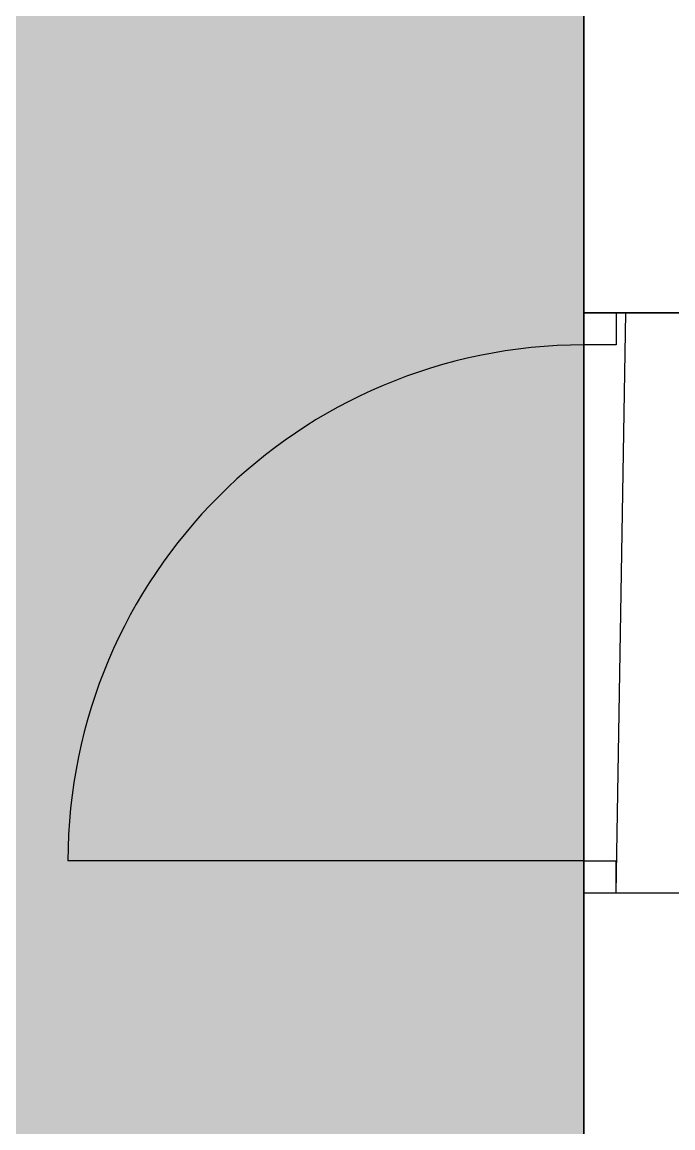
# Model space of a CAD drawing. Header units: millimetres. Extents: x -48614 to 110435, y -11020 to 74943.
# Drawn here: x 2491 to 3500, y -5336 to -3621 of the extents above; entities that cross this region are included whole.
import ezdxf

# ---------------------------------------------------------------- set-up
doc = ezdxf.new("R2010")
doc.units = ezdxf.units.MM
for name, color, linetype in [('BRICK_WALLS_P4', 1, 'Continuous'), ('DR', 8, 'Continuous'), ('GROS$', 1, 'Continuous'), ('HL-TMP', 7, 'Continuous'), ('RM$', 5, 'Continuous')]:
    doc.layers.add(name, color=color, linetype=linetype)

msp = doc.modelspace()

# ---------------------------------------------------------------- hatches: boundary and pattern name
at = {"layer": 'HL-TMP', "true_color": 0xff3366}
h = msp.add_hatch(color=230, dxfattribs=at)
h.paths.add_polyline_path([(38062.3, 45254.4), (38062.3, 45725.8), (36672.3, 45725.8), (36672.3, 44335.8), (38062.3, 44335.8)], flags=0)
h.paths.add_polyline_path([(38062.3, 36345.8), (38062.3, 36580.8), (33447.3, 36580.8), (33447.3, 33980.8), (33772.3, 33980.8), (33772.3, 33835.8), (38062.3, 33835.8)], flags=0)
h.paths.add_polyline_path([(3362.3, -3094.2), (2982.3, -3094.2), (2982.3, -2614.2), (542.3, -2614.2), (542.3, -3094.2), (-2472.7, -3094.2), (-2472.7, -9509), (3362.3, -9509), (3362.3, -4071.7)], flags=0)
h.paths.add_polyline_path([(-40167.7, 48725.8), (-37921.3, 48725.8), (-37921.3, 47107.7), (-38953.2, 47107.7), (-38953.2, 45835.8), (-40167.7, 45835.8)], flags=0)
h.paths.add_polyline_path([(-29402.6, 32930.8), (-32460.6, 32930.8), (-32460.6, 32830.8), (-32860.6, 32830.8), (-33143.4, 33113.7), (-33072.7, 33184.4), (-33874.2, 33985.9), (-33944.9, 33915.1), (-34227.7, 34198), (-34227.7, 34598), (-34127.7, 34598), (-34127.7, 36580.8), (-35302.7, 36580.8), (-35302.7, 33980.8), (-35227.7, 33980.8), (-35227.7, 33580.8), (-35302.7, 33580.8), (-35302.7, 30980.8), (-35227.7, 30980.8), (-35227.7, 30580.8), (-35302.7, 30580.8), (-35302.7, 27980.8), (-35227.7, 27980.8), (-35227.7, 27890.8), (-35212.7, 27890.8), (-31577.7, 27890.8), (-31577.7, 27890.8), (-30881, 27890.8), (-30259.6, 29197.9), (-29833.3, 30580.8), (-29857.6, 30580.8), (-29840.1, 30690.8), (-29634.9, 30690.8), (-29627.4, 30747.8), (-29473.9, 31709.9), (-29463.4, 31809.3)], flags=0)
h.paths.add_polyline_path([(22772.3, 56360.8), (21461.3, 56360.8), (21461.3, 57580.8), (18527.3, 57580.8), (18527.3, 54755.8), (22772.3, 54755.8)], flags=0)
h.paths.add_polyline_path([(9952.3, 57580.8), (6972.3, 57580.8), (6972.3, 54890.8), (7932.3, 54890.8), (9952.3, 54890.8)], flags=0)

# ---------------------------------------------------------------- linework, layer by layer
at = {"layer": 'BRICK_WALLS_P4', "linetype": 'Continuous'}
for p, q in [((3362.3, -4071.7), (3362.3, -3094.2)), ((3582.3, -4071.7), (3362.3, -4071.7)), ((3362.3, -9519.2), (3362.3, -4971.7)), ((3582.3, -4971.7), (3362.3, -4971.7))]:
    msp.add_line(p, q, dxfattribs=at)
at = {"layer": 'DR', "linetype": 'Continuous'}
for p, q in [((3362.3, -4121.7), (3362.3, -4071.7)), ((3362.3, -4071.7), (3412.3, -4071.7)), ((3362.3, -4121.7), (3362.3, -4071.7)), ((3362.3, -4071.7), (3412.3, -4071.7)), ((3377.3, -4071.7), (3427.3, -4071.7)), ((3377.3, -4071.7), (3427.3, -4071.7)), ((3412.3, -4071.7), (3412.3, -4121.7)), ((3412.3, -4071.7), (3412.3, -4121.7)), ((3412.3, -4121.7), (3362.3, -4121.7)), ((3362.3, -4921.7), (2562.3, -4921.7)), ((3362.3, -4921.7), (2562.3, -4921.7)), ((3362.3, -4921.7), (3412.3, -4921.7)), ((3362.3, -4921.7), (3412.3, -4921.7)), ((3362.3, -4971.7), (3362.3, -4921.7)), ((3362.3, -4971.7), (3362.3, -4921.7)), ((3362.3, -4971.7), (3362.3, -4921.7)), ((3362.3, -4921.7), (3412.3, -4921.7)), ((3362.3, -4971.7), (3362.3, -4921.7)), ((3362.3, -4921.7), (3412.3, -4921.7)), ((3412.3, -4971.7), (3412.3, -4921.7)), ((3412.3, -4971.7), (3412.3, -4921.7)), ((3412.3, -4971.7), (3412.3, -4921.7)), ((3412.3, -4971.7), (3362.3, -4971.7)), ((3412.3, -4971.7), (3362.3, -4971.7)), ((3412.3, -4971.7), (3362.3, -4971.7))]:
    msp.add_line(p, q, dxfattribs=at)
msp.add_arc((3362.3, -4921.7), 800, 90, 180, dxfattribs=at)
msp.add_arc((3362.3, -4921.7), 800, 90, 180, dxfattribs=at)
at = {"layer": 'GROS$'}
for points in [[(3362.3, -3094.2), (3362.3, -9509.2), (672.3, -9509.2), (672.3, -9519.2), (272.3, -9519.2), (-2472.7, -9519.2)], [(18272.3, -9509.2), (6517.3, -9509.2), (6517.3, -5174.2), (6407.3, -5174.2), (6407.3, -9509.2), (3582.3, -9509.2), (3582.3, -5224.2), (6407.3, -5224.2), (6407.3, -5174.2), (4783.3, -5174.2), (4783.3, -4071.7), (4713.3, -4071.7), (4713.3, -4971.7), (4693.3, -4971.7), (4693.3, -5174.2), (3582.3, -5174.2), (3582.3, -4971.7), (3412.3, -4971.7), (3427.3, -4071.7), (4783.3, -4071.7), (4783.3, -3981.7), (3582.3, -3981.7), (3582.3, -3094.2), (6582.3, -3094.2)]]:
    msp.add_lwpolyline(points, dxfattribs=at)
at = {"layer": 'RM$'}
msp.add_lwpolyline([(3362.3, -3094.2), (2982.3, -3094.2), (2982.3, -2614.2), (542.3, -2614.2), (542.3, -3094.2), (-2472.7, -3094.2), (-2472.7, -9509), (3362.3, -9509), (3362.3, -4071.7)], close=True, dxfattribs=at)

doc.saveas('drawing.dxf')
